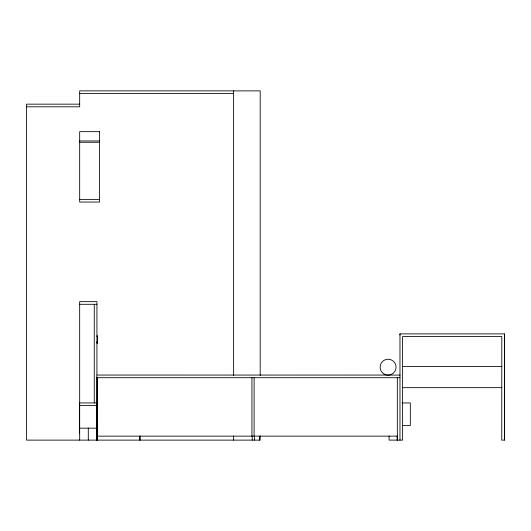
<?xml version="1.0" encoding="UTF-8"?>
<svg xmlns="http://www.w3.org/2000/svg" width="531" height="531" viewBox="0 0 531 531"><rect width="100%" height="100%" fill="white"/><g stroke="black" fill="none" stroke-linecap="round" stroke-linejoin="round"><path stroke-width="0.8" d="M96.987 440.119L96.987 402.538M97.213 440.119L97.213 403.168M139.772 440.119L139.772 436.137M140.051 440.119L140.051 436.017M399.929 334.955L399.929 333.886L504.45 333.886L504.45 440.119L501.762 440.119L501.808 336.541L402.578 336.541L402.617 440.119L389.077 440.119L389.077 436.064M79.67 93.536L233.627 93.536M79.67 104.156L26.55 104.156L26.55 440.119L260.19 440.119L260.19 435.978M26.55 106.811L79.67 106.811L79.67 90.881L260.19 90.881L260.19 375.417M79.67 140.954L99.589 140.954M79.67 142.281L99.589 142.281M79.67 199.384L99.589 199.384M79.67 304.29L96.927 304.29M96.927 335.831L97.458 335.831L97.458 343.066M96.927 336.475L97.458 336.475M96.927 341.606L97.458 341.606M96.927 342.223L97.458 342.223M96.927 342.86L97.458 342.86M96.927 342.926L97.458 342.9M402.617 366.417L501.808 366.417M399.976 377.707L96.841 377.707L96.828 375.052L400.108 375.078M402.617 387.663L501.808 387.663M97.83 402.943L79.604 402.943L79.604 433.097M402.04 402.943L410.324 402.943L410.324 425.517L402.438 425.517M79.604 405.598L97.764 405.598M79.604 428.172L97.764 428.172M397.334 436.137L96.987 436.137L96.994 433.482L97.439 433.482L97.439 436.137M504.404 333.886L504.404 440.119M399.976 333.886L399.976 440.119M397.334 377.707L397.334 440.119M397.161 436.137L397.161 440.119M259.387 436.137L259.387 440.119M254.376 436.137L254.376 440.119M254.097 377.707L254.097 436.137M252.212 436.137L252.212 440.119M251.926 377.707L251.933 436.137M233.627 90.881L233.627 375.45M233.627 435.978L233.627 440.119M97.213 377.707L97.213 436.137M97.173 377.707L97.127 440.119M96.927 374.753L96.927 301.635L79.67 301.635L79.67 440.119M96.927 377.242L96.927 402.943M96.927 403.168L96.927 440.119M94.272 304.29L94.272 402.943M88.299 427.953L88.299 440.119M99.589 131.655L79.67 131.655L79.67 202.039L99.589 202.039L99.589 131.655M384.105 374.083A7.965 7.965 0 0 0 396.06 367.187A7.965 7.965 0 0 0 384.105 360.283A7.965 7.965 0 0 0 384.105 374.083"/></g></svg>
